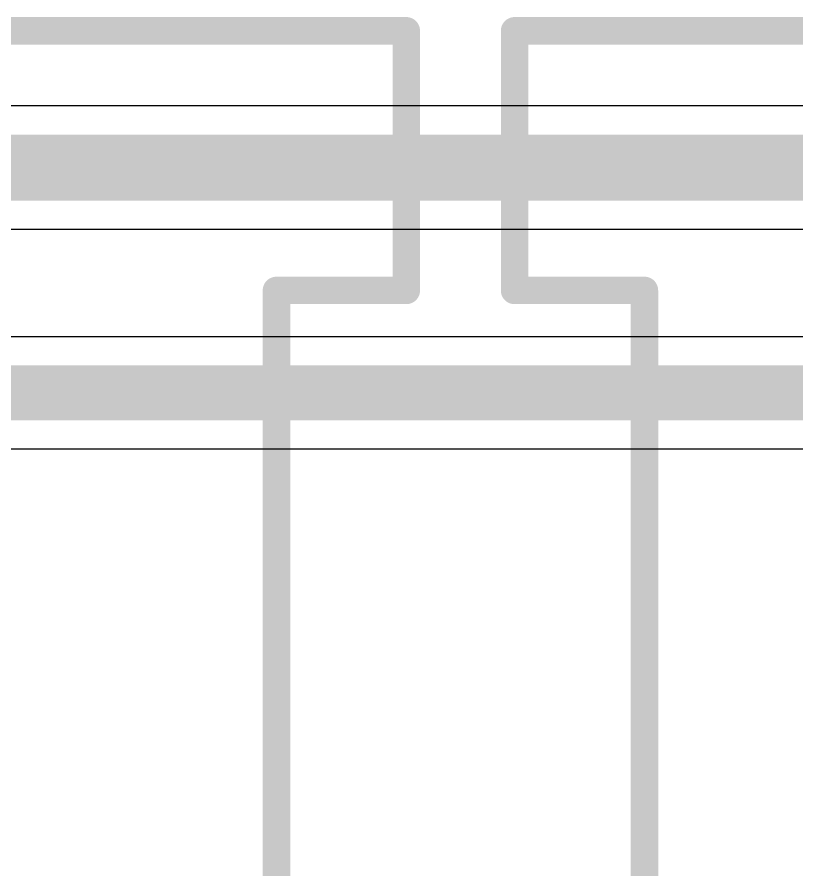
# Model space of a CAD drawing. Header units: inches. Extents: x -0.2 to 15.8, y 0 to 3.5.
# Drawn here: x 0.3522 to 0.4941, y 0.1452 to 0.3004 of the extents above; entities that cross this region are included whole.
import ezdxf

# ---------------------------------------------------------------- set-up
doc = ezdxf.new("R2010")
doc.units = ezdxf.units.IN
doc.header["$MEASUREMENT"] = 0
for name, color, linetype in [('Signal_2', 76, 'Continuous'), ('Top Layer', 1, 'Continuous'), ('Top Overlay', 2, 'Continuous')]:
    doc.layers.add(name, color=color, linetype=linetype)

msp = doc.modelspace()

# ---------------------------------------------------------------- linework, layer by layer
at = {"layer": 'Signal_2'}
for p, q in [((0.84178, 0.2422), (0.34, 0.2422)), ((0.34422, 0.2218), (0.846, 0.2218))]:
    msp.add_line(p, q, dxfattribs=at)
msp.add_lwpolyline([(0.34, 0.232, 0.01, 0.01, 0), (0.846, 0.232, 0.01, 0.01, 0)], format="xyseb", dxfattribs=at)
at = {"layer": 'Top Layer'}
for p, q in [((1.21618, 0.28422), (0.269, 0.28422)), ((0.27365, 0.26178), (1.73418, 0.26178))]:
    msp.add_line(p, q, dxfattribs=at)
msp.add_lwpolyline([(0.269, 0.273, 0.012, 0.012, 0), (1.74674, 0.273, 0.012, 0.012, 0)], format="xyseb", dxfattribs=at)
at = {"layer": 'Top Overlay'}
for points in [[(-0.0022, 0.29788, 0.005, 0.005, 0), (0.423, 0.29788, 0.005, 0.005, 0)], [(0.423, 0.25064, 0.005, 0.005, 0), (0.423, 0.29788, 0.005, 0.005, 0)], [(0.4427, 0.29788, 0.005, 0.005, 0), (0.8679, 0.29788, 0.005, 0.005, 0)], [(0.4427, 0.25064, 0.005, 0.005, 0), (0.4427, 0.29788, 0.005, 0.005, 0)], [(0.39938, 0.08135, 0.005, 0.005, 0), (0.39938, 0.25064, 0.005, 0.005, 0)], [(0.39938, 0.25064, 0.005, 0.005, 0), (0.423, 0.25064, 0.005, 0.005, 0)], [(0.4427, 0.25064, 0.005, 0.005, 0), (0.46632, 0.25064, 0.005, 0.005, 0)], [(0.46632, 0.08135, 0.005, 0.005, 0), (0.46632, 0.25064, 0.005, 0.005, 0)]]:
    msp.add_lwpolyline(points, format="xyseb", dxfattribs=at)
for points in [[(0.42175, 0.29788, 0.0025, 0.0025, 1), (0.42425, 0.29788, 0.0025, 0.0025, 1)], [(0.42175, 0.29788, 0.0025, 0.0025, 1), (0.42425, 0.29788, 0.0025, 0.0025, 1)], [(0.44145, 0.29788, 0.0025, 0.0025, 1), (0.44395, 0.29788, 0.0025, 0.0025, 1)], [(0.44145, 0.29788, 0.0025, 0.0025, 1), (0.44395, 0.29788, 0.0025, 0.0025, 1)], [(0.39813, 0.25064, 0.0025, 0.0025, 1), (0.40063, 0.25064, 0.0025, 0.0025, 1)], [(0.39813, 0.25064, 0.0025, 0.0025, 1), (0.40063, 0.25064, 0.0025, 0.0025, 1)], [(0.42175, 0.25064, 0.0025, 0.0025, 1), (0.42425, 0.25064, 0.0025, 0.0025, 1)], [(0.42175, 0.25064, 0.0025, 0.0025, 1), (0.42425, 0.25064, 0.0025, 0.0025, 1)], [(0.44145, 0.25064, 0.0025, 0.0025, 1), (0.44395, 0.25064, 0.0025, 0.0025, 1)], [(0.44145, 0.25064, 0.0025, 0.0025, 1), (0.44395, 0.25064, 0.0025, 0.0025, 1)], [(0.46507, 0.25064, 0.0025, 0.0025, 1), (0.46757, 0.25064, 0.0025, 0.0025, 1)], [(0.46507, 0.25064, 0.0025, 0.0025, 1), (0.46757, 0.25064, 0.0025, 0.0025, 1)]]:
    msp.add_lwpolyline(points, format="xyseb", close=True, dxfattribs=at)

doc.saveas('drawing.dxf')
